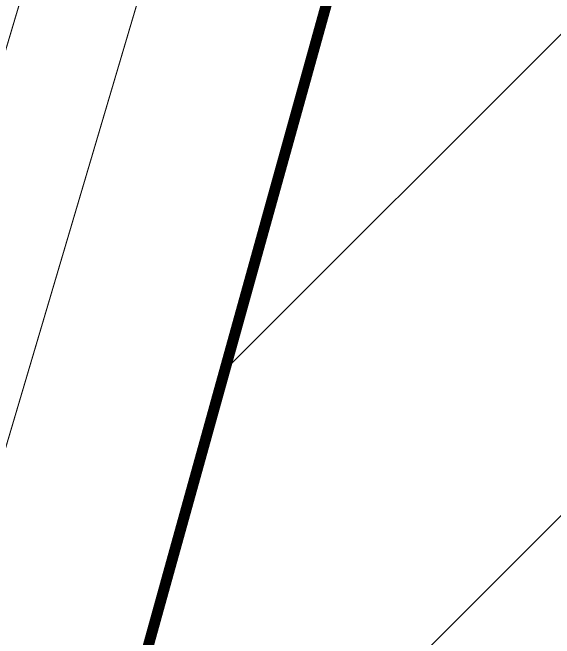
# Model space of a CAD drawing. Header units: inches. Extents: x 350994 to 353538, y 1581369 to 1583842.
# Drawn here: x 351448.77 to 351458.72, y 1583457.56 to 1583469.06 of the extents above; entities that cross this region are included whole.
import ezdxf

# ---------------------------------------------------------------- set-up
doc = ezdxf.new("R2010")
doc.units = ezdxf.units.IN
doc.header["$MEASUREMENT"] = 0
doc.linetypes.add('1', pattern=[0])
doc.linetypes.add('DASHDOTX2', pattern=[2, 1, -0.5, 0, -0.5])
doc.layers.add('CULVERT', color=255, linetype='1')
doc.layers.add('FOREST', color=96, linetype='Continuous')

msp = doc.modelspace()

# ---------------------------------------------------------------- hatches: boundary and pattern name
at = {"layer": 'FOREST', "lineweight": 5}
h = msp.add_hatch(dxfattribs=at)
h.set_pattern_fill('ANSI31', color=96, scale=50, style=0)
h.paths.add_polyline_path([(351604.927, 1583347.98), (351663.004, 1583522.95), (351611.878, 1583545.359), (351490.292, 1583598.085), (351436.57, 1583404.465), (351529.745, 1583373.171)])
h.paths.add_polyline_path([(351517.509, 1583480.14), (351575.366, 1583480.14), (351575.366, 1583465.14), (351517.509, 1583465.14)], flags=24)

# ---------------------------------------------------------------- linework, layer by layer
at = {"layer": 'CULVERT', "color": 250, "linetype": 'DASHDOTX2', "lineweight": 5, "ltscale": 2, "const_width": 0.02, "elevation": 91.06}
msp.add_lwpolyline([(351499.618, 1583640.169), (351430.103, 1583405.855)], dxfattribs=at)
at = {"layer": 'CULVERT', "color": 250, "linetype": 'DASHDOTX2', "lineweight": 5, "ltscale": 2, "const_width": 0.02}
msp.add_lwpolyline([(351432.137, 1583405.198), (351501.313, 1583639.25)], dxfattribs=at)
at = {"layer": 'FOREST', "color": 96, "lineweight": 5, "const_width": 0.2, "elevation": 94.732}
msp.add_lwpolyline([(351604.927, 1583347.98), (351663.004, 1583522.95), (351611.878, 1583545.359), (351490.292, 1583598.085), (351436.57, 1583404.465), (351529.745, 1583373.171), (351604.927, 1583347.98)], dxfattribs=at)

doc.saveas('drawing.dxf')
